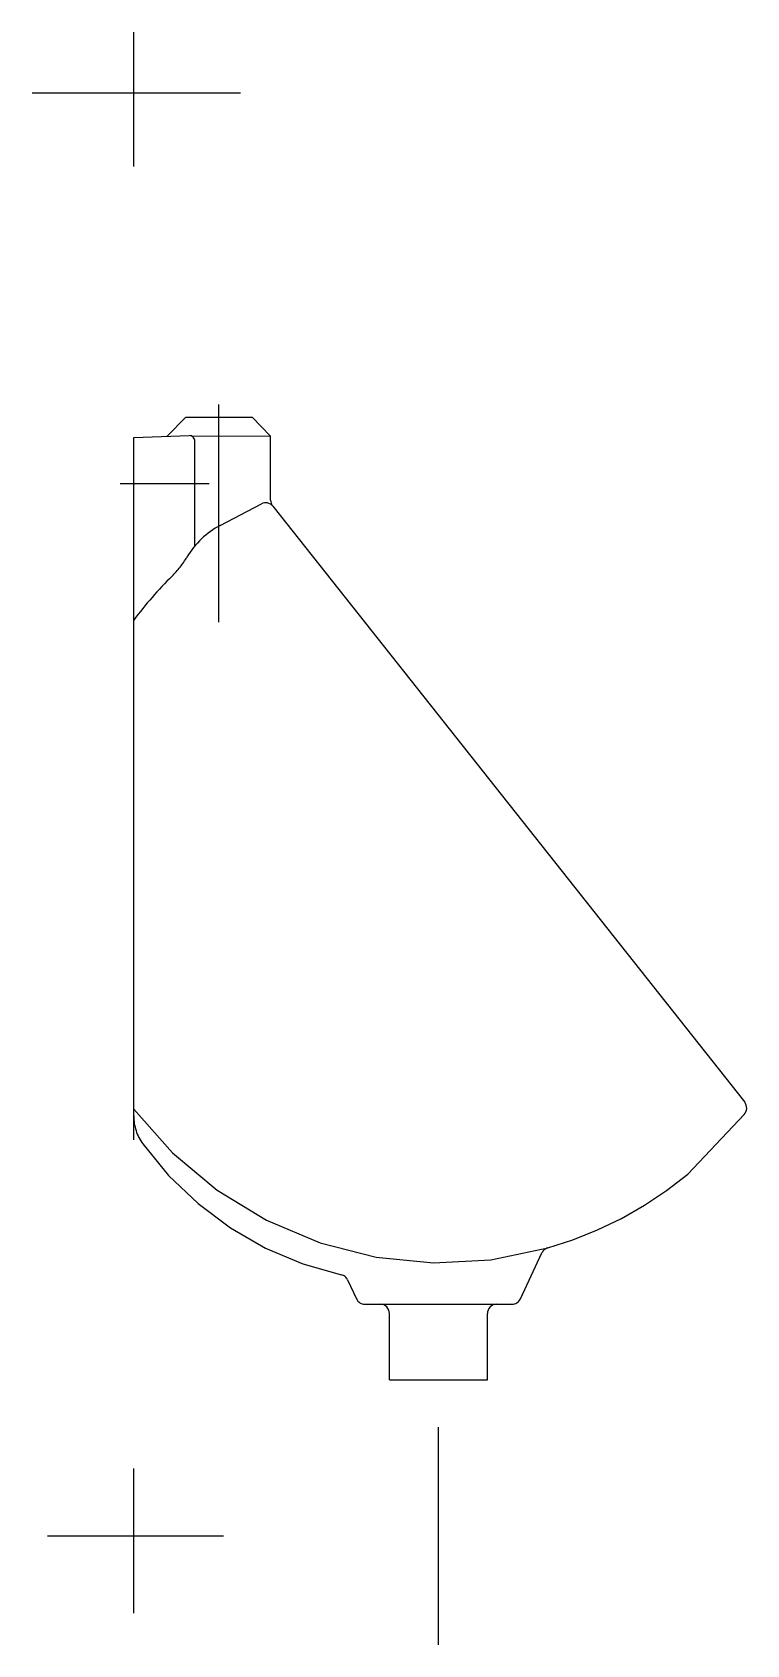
# Model space of a CAD drawing. Extents: x -1023.767 to -1023.439, y 833.04 to 833.781.
import ezdxf

# ---------------------------------------------------------------- set-up
doc = ezdxf.new("R2010")
doc.units = 0
doc.header["$LTSCALE"] = 0.2
doc.header["$MEASUREMENT"] = 0
doc.linetypes.add('AXES', pattern=[0.54, 0.3, -0.08, 0.08, -0.08])
doc.linetypes.add('CONTINU', pattern=[0])
doc.layers.get('0').update_dxf_attribs({"linetype": 'CONTINUOUS'})
doc.layers.add('DECA_EIXOS', color=5, linetype='AXES')

msp = doc.modelspace()

# ---------------------------------------------------------------- linework, layer by layer
at = {"linetype": 'CONTINU'}
for points in [[(-1023.70509, 833.59569), (-1023.69646, 833.60451)], [(-1023.69646, 833.60451), (-1023.66597, 833.60451)], [(-1023.66597, 833.60451), (-1023.65753, 833.59587)], [(-1023.72038, 833.59515), (-1023.69487, 833.59606)], [(-1023.72038, 833.27247), (-1023.72038, 833.59515)], [(-1023.69391, 833.5959), (-1023.65753, 833.59587)], [(-1023.69224, 833.54545), (-1023.69224, 833.59345)], [(-1023.65746, 833.56642), (-1023.65753, 833.59587)], [(-1023.68063, 833.5548), (-1023.66166, 833.56472)], [(-1023.65652, 833.56369), (-1023.4397, 833.28979)], [(-1023.72038, 833.28652), (-1023.7025, 833.2664), (-1023.68204, 833.24928), (-1023.65934, 833.23541), (-1023.63476, 833.22505)], [(-1023.46584, 833.25661), (-1023.43994, 833.28404)], [(-1023.71621, 833.27054), (-1023.70432, 833.25605), (-1023.69084, 833.24314), (-1023.67592, 833.23196)], [(-1023.49632, 833.23631), (-1023.48572, 833.24237), (-1023.47555, 833.24914), (-1023.46584, 833.25661)], [(-1023.53018, 833.2227), (-1023.5186, 833.22645), (-1023.5073, 833.23099), (-1023.49632, 833.23631)], [(-1023.67592, 833.23196), (-1023.6598, 833.22269), (-1023.64274, 833.21548), (-1023.62492, 833.21041)], [(-1023.63476, 833.22505), (-1023.60896, 833.2185), (-1023.58264, 833.21592), (-1023.55624, 833.21732), (-1023.53018, 833.2227)], [(-1023.54274, 833.19934), (-1023.53286, 833.2204)], [(-1023.62212, 833.20807), (-1023.61802, 833.19934)], [(-1023.6142, 833.19688), (-1023.54657, 833.19688)], [(-1023.60287, 833.16216), (-1023.60287, 833.19254)], [(-1023.5579, 833.16216), (-1023.5579, 833.19254)], [(-1023.60287, 833.16216), (-1023.5579, 833.16216)]]:
    msp.add_lwpolyline(points, dxfattribs=at)
for points in [[(-1023.69302, 833.59533, 0.206453), (-1023.69487, 833.59606)], [(-1023.69224, 833.59345, 0.199847), (-1023.69302, 833.59533)], [(-1023.65893, 833.56512, 0.171016), (-1023.66166, 833.56472)], [(-1023.65652, 833.56369, 0.169484), (-1023.65893, 833.56512)], [(-1023.65746, 833.56642, 0.083569), (-1023.65722, 833.56497)], [(-1023.65722, 833.56497, 0.084411), (-1023.65652, 833.56369)], [(-1023.68063, 833.5548, 0.069987), (-1023.68927, 833.54861)], [(-1023.68927, 833.54861, 0.069134), (-1023.69593, 833.54024)], [(-1023.69907, 833.53563, 0.032165), (-1023.69593, 833.54024)], [(-1023.70277, 833.53147, 0.018479), (-1023.71194, 833.52172)], [(-1023.70277, 833.53147, 0.032341), (-1023.69907, 833.53563)], [(-1023.71194, 833.52172, 0.018426), (-1023.72038, 833.51131)], [(-1023.43994, 833.28404, 0.179874), (-1023.43875, 833.28686)], [(-1023.43875, 833.28686, 0.180123), (-1023.4397, 833.28979)], [(-1023.72038, 833.28347, 0.078252), (-1023.71931, 833.27666)], [(-1023.71931, 833.27666, 0.078797), (-1023.71621, 833.27054)], [(-1023.53176, 833.22185, 0.106256), (-1023.53286, 833.2204)], [(-1023.53018, 833.2227, 0.107943), (-1023.53176, 833.22185)], [(-1023.62327, 833.20956, 0.111978), (-1023.62492, 833.21041)], [(-1023.62212, 833.20807, 0.109849), (-1023.62327, 833.20956)], [(-1023.61802, 833.19934, 0.141258), (-1023.61646, 833.19754)], [(-1023.61646, 833.19754, 0.143916), (-1023.6142, 833.19688)], [(-1023.60411, 833.1956, 0.201685), (-1023.60711, 833.19688)], [(-1023.55366, 833.19688, 0.20168), (-1023.55666, 833.1956)], [(-1023.54657, 833.19688, 0.143916), (-1023.54431, 833.19754)], [(-1023.54431, 833.19754, 0.140729), (-1023.54274, 833.19934)], [(-1023.60287, 833.19254, 0.195382), (-1023.60411, 833.1956)], [(-1023.55666, 833.1956, 0.195382), (-1023.5579, 833.19254)]]:
    msp.add_lwpolyline(points, format="xyb", dxfattribs=at)
at = {"layer": 'DECA_EIXOS'}
for points in [[(-1023.72038, 833.71971), (-1023.72038, 833.78144)], [(-1023.76698, 833.75358), (-1023.67126, 833.75358)], [(-1023.68122, 833.51032), (-1023.68122, 833.62558)], [(-1023.72654, 833.57406), (-1023.68567, 833.57406)], [(-1023.58038, 833.04035), (-1023.58038, 833.24027)], [(-1023.72038, 833.05488), (-1023.72038, 833.12136)], [(-1023.75991, 833.09039), (-1023.67914, 833.09039)]]:
    msp.add_lwpolyline(points, dxfattribs=at)

doc.saveas('drawing.dxf')
